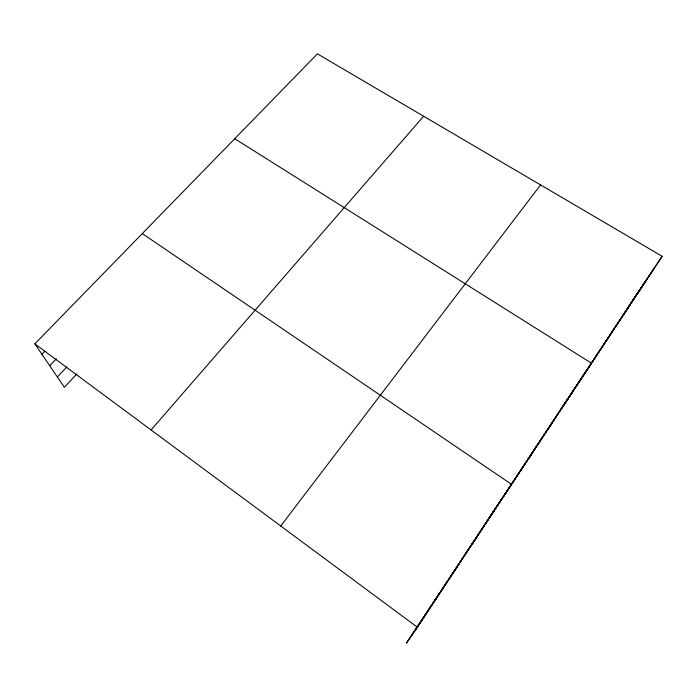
<?xml version="1.0" encoding="UTF-8"?>
<svg xmlns="http://www.w3.org/2000/svg" width="697" height="697" viewBox="0 0 697 697"><rect width="100%" height="100%" fill="white"/><g stroke="black" fill="none" stroke-linecap="round" stroke-linejoin="round"><path stroke-width="1.05" d="M436.27 598.122L406.456 643.131L662.15 256.296L317.405 53.869L34.85 343.865L64.368 387.271L76.931 373.845M437.463 596.318L439.842 592.537M441.628 590.01L462.573 558.262M463.156 557.373L483.056 527.22M483.439 526.47L498.338 503.896M499.583 502.18L502.502 497.588M503.713 495.916L514.935 478.909M515.527 478.011L587.606 368.617M587.989 368.19L604.264 343.525M604.848 342.645L615.451 326.423M615.974 325.787L637.189 293.637M411.857 635.324L484.363 525.433M484.946 524.553L577.16 384.779L571.244 393.587M612.689 330.936L577.752 383.89L591.579 363.276L234.732 138.72M613.282 330.029L645.675 280.935M414.785 631.09L456.735 567.689M453.695 572.115L654.37 267.936M630.567 303.543L633.573 299.039M634.775 297.236L662.15 256.296M637.79 293.071L645.291 281.849M620.722 318.938L627.927 308.17M603.14 345.581L610.032 335.301M564.134 404.182L565.912 401.533M567.097 399.764L570.651 394.467M566.365 401.324L572.542 392.132M547.119 430.502L552.895 421.912M527.254 460.612L532.613 452.658M491.202 514.708L511.659 484.424L142.284 233.6M489.355 518.063L493.859 511.415M471.477 545.167L475.554 539.156M434.214 601.642L437.368 597.05M280.725 526L540.576 184.905M151.066 429.953L423.628 116.233M57.363 376.972L66.912 366.857M49.731 365.751L56.326 358.842M41.898 354.224L44.826 351.192M34.85 343.865L417.433 627.265"/></g></svg>
